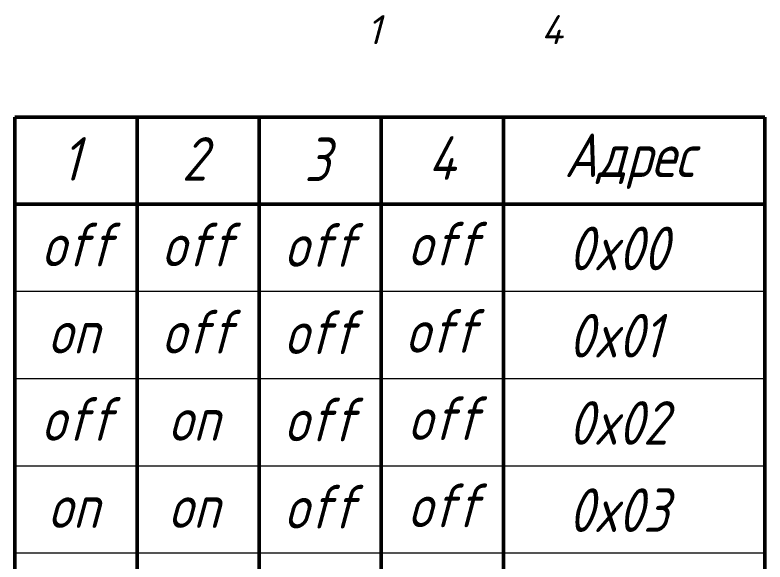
# Model space of a CAD drawing. Header units: millimetres. Extents: x 0 to 866, y 0 to 297.
# Drawn here: x 334 to 377, y 222.5 to 253.85 of the extents above; entities that cross this region are included whole.
import ezdxf

# ---------------------------------------------------------------- set-up
doc = ezdxf.new("R2010")
doc.units = ezdxf.units.MM
for name, color, linetype, lineweight in [('OSN25', 2, 'Continuous', 20), ('OSN50', 3, 'Continuous', 50), ('TEXT', 1, 'Continuous', 30)]:
    doc.layers.add(name, color=color, linetype=linetype, lineweight=lineweight)
doc.styles.add('E', font='simplex.shx', dxfattribs={"width": 0.8, "oblique": 15})
doc.styles.add('ISOCPEUR1', font='isocpeui.ttf', dxfattribs={"height": 4.7625})

msp = doc.modelspace()

# ---------------------------------------------------------------- linework, layer by layer
at = {"layer": 'OSN25', "linetype": 'Continuous'}
for p, q in [((377, 238), (334, 238)), ((377, 233), (334, 233)), ((377, 228), (334, 228)), ((377, 223), (334, 223))]:
    msp.add_line(p, q, dxfattribs=at)
at = {"layer": 'OSN50', "linetype": 'Continuous'}
for p, q in [((377, 248), (334, 248)), ((334, 248), (334, 163)), ((341, 248), (341, 163)), ((348, 248), (348, 163)), ((355, 248), (355, 163)), ((362, 248), (362, 163)), ((377, 248), (377, 163)), ((377, 243), (334, 243))]:
    msp.add_line(p, q, dxfattribs=at)

# ---------------------------------------------------------------- texts
at = {"layer": 'TEXT', "color": 1, "style": 'ISOCPEUR1'}
for s, p in [('1', (354.159, 252.173)), ('4', (364.159, 252.173))]:
    msp.add_text(s, height=1.671, dxfattribs=at).set_placement(p)
at = {"layer": 'TEXT', "style": 'E', "oblique": 15, "width": 0.8}
for s, p in [('1', (336.669, 244.353)), ('2', (343.567, 244.353)), ('3', (350.587, 244.324)), ('4', (357.681, 244.399)), ('Адрес', (365.496, 244.561)), ('off', (335.446, 239.441)), ('off', (342.344, 239.441)), ('off', (349.363, 239.411)), ('off', (356.458, 239.486)), ('0x00', (365.732, 239.22)), ('off', (342.344, 234.441)), ('off', (356.315, 234.486)), ('off', (349.363, 234.411)), ('0x01', (365.732, 234.22)), ('on', (335.82, 234.443)), ('off', (335.446, 229.441)), ('off', (349.363, 229.411)), ('off', (356.458, 229.486)), ('0x02', (365.732, 229.22)), ('on', (342.718, 229.443)), ('off', (349.363, 224.411)), ('off', (356.458, 224.486)), ('0x03', (365.732, 224.22)), ('on', (335.82, 224.443)), ('on', (342.718, 224.443))]:
    msp.add_text(s, height=2.5, dxfattribs=at).set_placement(p)

doc.saveas('drawing.dxf')
